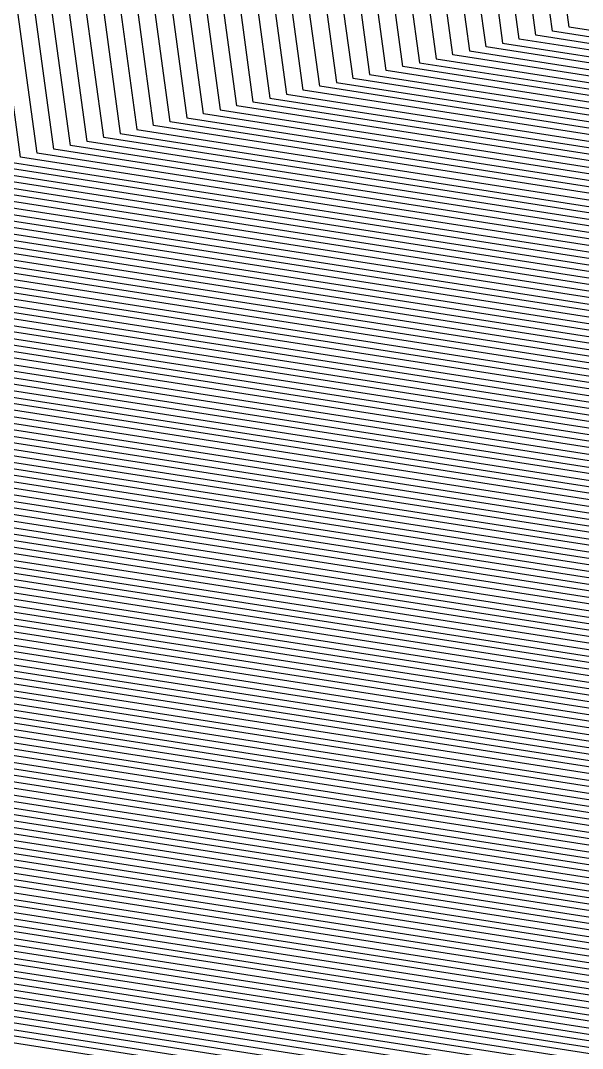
# Model space of a CAD drawing. Extents: x 7084 to 11035, y 13750 to 16729.
# Drawn here: x 8361.4 to 8401.7, y 13979.4 to 14053.2 of the extents above; entities that cross this region are included whole.
import ezdxf

# ---------------------------------------------------------------- set-up
doc = ezdxf.new("R2010")
doc.units = 0
doc.layers.add('Default', color=7, linetype='Continuous')

msp = doc.modelspace()

# ---------------------------------------------------------------- linework, layer by layer
at = {"layer": 'Default'}
for points in [[(8885.572, 13924.409), (8266.016, 14020.82), (8255.213, 14100.104), (8115.977, 14155.363), (7826.851, 14242.591), (7700.818, 14148.892), (7480.532, 14208.575), (7454.125, 14250.619), (7178.767, 14503.124), (7182.368, 14575.2), (7375.118, 14951.661), (7395.524, 14997.309), (7487.31, 15208.494), (7522.119, 15249.338), (7561.729, 15291.382), (7565.33, 15333.427), (7615.812, 15604.295), (7624.991, 15631.841), (7647.797, 15721.936), (7707.458, 16107.579), (7863.494, 16112.17), (7919.909, 16165.026), (8103.481, 16266.027)], [(8857.339, 13963.892), (8355.421, 14041.997), (8338.136, 14168.852), (8115.359, 14257.265), (7881.13, 14327.932), (7679.478, 14178.013), (7501.018, 14226.363), (7458.767, 14293.635), (7235.692, 14498.195), (7241.453, 14613.517), (7397.606, 14918.498), (7430.254, 14991.535), (7504.613, 15162.622), (7560.307, 15227.971), (7623.683, 15295.243), (7629.445, 15362.514), (7670.342, 15581.951), (7677.778, 15604.267), (7714.267, 15748.42), (7762.6, 16060.839), (7889.009, 16064.558), (7979.273, 16149.128), (8127.989, 16230.952)], [(8853.575, 13969.157), (8367.341, 14044.821), (8349.192, 14178.018), (8115.276, 14270.852), (7888.367, 14339.31), (7676.632, 14181.896), (7503.749, 14228.735), (7459.386, 14299.37), (7243.282, 14497.538), (7249.331, 14618.626), (7400.604, 14914.076), (7434.885, 14990.766), (7506.92, 15156.506), (7565.399, 15225.123), (7631.944, 15295.757), (7637.993, 15366.392), (7677.613, 15578.972), (7684.816, 15600.591), (7723.13, 15751.951), (7769.952, 16054.607), (7892.411, 16058.21), (7987.188, 16147.008), (8131.257, 16226.275)], [(8906.275, 13895.455), (8200.452, 14005.29), (8194.403, 14049.689), (8116.43, 14080.634), (7787.046, 14180.009), (7716.468, 14127.537), (7465.509, 14195.53), (7450.721, 14219.075), (7137.022, 14506.738), (7139.038, 14547.101), (7358.628, 14975.98), (7370.055, 15001.543), (7474.621, 15242.134), (7494.114, 15265.006), (7516.296, 15288.551), (7518.312, 15312.096), (7575.824, 15620.68), (7586.28, 15652.061), (7599.052, 15702.515), (7667.02, 16141.854), (7844.783, 16147.085), (7876.375, 16176.684)], [(8873.902, 13940.729), (8302.97, 14029.573), (8289.488, 14128.52), (8115.721, 14197.482), (7849.286, 14277.865), (7691.998, 14160.929), (7488.999, 14215.928), (7456.044, 14268.399), (7202.296, 14501.086), (7206.79, 14591.038), (7384.413, 14937.953), (7409.879, 14994.923), (7494.462, 15189.534), (7537.903, 15240.506), (7587.337, 15292.978), (7591.831, 15345.449), (7638.351, 15595.059), (7646.809, 15620.444), (7675.271, 15732.883), (7730.25, 16088.26), (7874.04, 16092.49), (7944.446, 16158.455)], [(8868.632, 13948.099), (8319.659, 14033.526), (8304.967, 14141.353), (8115.606, 14216.504), (7859.418, 14293.796), (7688.014, 14166.365), (7492.823, 14219.248), (7456.91, 14276.429), (7212.922, 14500.166), (7217.819, 14598.19), (7388.611, 14931.763), (7416.362, 14993.845), (7497.691, 15180.971), (7545.032, 15236.518), (7598.902, 15293.698), (7603.799, 15350.879), (7648.53, 15590.889), (7656.663, 15615.296), (7687.679, 15737.826), (7740.543, 16079.535), (7878.803, 16083.603), (7955.527, 16155.487)], [(8865.621, 13952.311), (8329.195, 14035.785), (8313.812, 14148.686), (8115.54, 14227.374), (7865.208, 14302.899), (7685.738, 14169.471), (7495.009, 14221.146), (7457.405, 14281.017), (7218.994, 14499.641), (7224.122, 14602.277), (7391.009, 14928.226), (7420.067, 14993.229), (7499.537, 15176.078), (7549.105, 15234.239), (7605.51, 15294.11), (7610.638, 15353.982), (7654.347, 15588.505), (7662.294, 15612.355), (7694.769, 15740.651), (7746.425, 16074.549), (7881.525, 16078.524), (7961.859, 16153.791)], [(8843.035, 13983.897), (8400.719, 14052.727), (8380.15, 14203.684), (8115.045, 14308.896), (7908.631, 14371.171), (7668.665, 14192.767), (7511.397, 14235.376), (7461.119, 14315.429), (7264.534, 14495.698), (7271.39, 14632.931), (7408.999, 14901.696), (7447.851, 14988.61), (7513.379, 15139.38), (7579.656, 15217.146), (7655.074, 15297.199), (7661.93, 15377.252), (7697.97, 15570.631), (7704.523, 15590.296), (7747.946, 15761.838), (7790.539, 16037.158), (7901.937, 16040.435), (8009.35, 16141.073)], [(7864.855, 16109.63), (7710.399, 16105.086), (7651.342, 15723.348), (7627.806, 15630.37), (7618.72, 15603.103), (7568.749, 15334.978), (7565.033, 15291.588), (7524.155, 15248.198), (7488.233, 15206.048), (7397.376, 14997.001), (7376.318, 14949.892), (7185.519, 14577.244), (7181.803, 14502.861), (7454.372, 14252.914), (7481.624, 14209.524), (7699.68, 14150.445), (7829.746, 14247.143), (8115.944, 14160.798), (8259.635, 14103.771), (8270.784, 14021.95), (8884.066, 13926.515)], [(7708.928, 16106.332), (7649.569, 15722.642), (7626.398, 15631.105), (7617.266, 15603.699), (7567.04, 15334.202), (7563.381, 15291.485), (7523.137, 15248.768), (7487.771, 15207.271), (7396.45, 14997.155), (7375.718, 14950.776), (7183.943, 14576.222), (7180.285, 14502.992), (7454.249, 14251.767), (7481.078, 14209.049), (7700.249, 14149.669), (7828.298, 14244.867), (8115.96, 14158.08), (8257.424, 14101.937), (8268.4, 14021.385), (8884.819, 13925.462)], [(8855.457, 13966.525), (8361.381, 14043.409), (8343.664, 14173.435), (8115.317, 14264.059), (7884.748, 14333.621), (7678.055, 14179.954), (7502.383, 14227.549), (7459.076, 14296.502), (7239.487, 14497.866), (7245.392, 14616.072), (7399.105, 14916.287), (7432.57, 14991.15), (7505.766, 15159.564), (7562.853, 15226.547), (7627.814, 15295.5), (7633.719, 15364.453), (7673.977, 15580.462), (7681.297, 15602.429), (7718.699, 15750.185), (7766.276, 16057.723), (7890.71, 16061.384)], [(8850.187, 13973.895), (8378.07, 14047.362), (8359.143, 14186.268), (8115.202, 14283.081), (7894.88, 14349.551), (7674.071, 14185.39), (7506.208, 14230.87), (7459.943, 14304.532), (7250.113, 14496.946), (7256.422, 14623.224), (7403.303, 14910.097), (7439.053, 14990.073), (7508.996, 15151.001), (7569.981, 15222.559), (7639.378, 15296.221), (7645.687, 15369.883), (7684.156, 15576.291), (7691.15, 15597.282), (7731.106, 15755.129), (7776.569, 16048.998), (7895.473, 16052.497)], [(7898.875, 16046.149), (7783.922, 16042.767), (7739.969, 15758.66), (7698.189, 15593.605), (7691.427, 15573.312), (7654.236, 15373.761), (7647.639, 15296.736), (7575.073, 15219.71), (7511.303, 15144.885), (7443.683, 14989.303), (7406.301, 14905.675), (7264.3, 14628.333), (7257.703, 14496.289), (7460.562, 14310.267), (7508.939, 14233.242), (7671.226, 14189.273), (7902.118, 14360.93), (8115.119, 14296.668), (8370.2, 14195.434), (8389.99, 14050.186), (8846.423, 13979.159)], [(7737.31, 15757.601), (7696.077, 15594.708), (7689.246, 15574.206), (7651.671, 15372.598), (7645.161, 15296.581), (7573.546, 15220.565), (7510.611, 15146.72), (7442.294, 14989.534), (7405.401, 14907.002), (7261.936, 14626.801), (7255.426, 14496.486), (7460.376, 14308.547), (7508.12, 14232.53), (7672.08, 14188.108), (7899.947, 14357.516), (8115.144, 14292.592), (8366.883, 14192.684), (8386.414, 14049.339), (8847.552, 13977.58)], [(7683.248, 15736.061), (7653.144, 15617.135), (7644.895, 15592.378), (7599.524, 15348.94), (7594.771, 15293.441), (7542.486, 15237.942), (7496.538, 15184.029), (7414.047, 14994.23), (7387.112, 14933.974), (7213.88, 14595.636), (7209.127, 14500.495), (7456.601, 14273.561), (7491.458, 14218.062), (7689.437, 14164.423), (7855.8, 14288.106), (8115.647, 14209.711), (8299.439, 14136.77), (8313.698, 14032.115), (8870.514, 13945.467)], [(7652.228, 15723.702), (7628.51, 15630.002), (7619.448, 15602.805), (7569.604, 15335.366), (7565.859, 15291.639), (7524.665, 15247.913), (7488.463, 15205.436), (7397.839, 14996.924), (7376.618, 14949.45), (7186.307, 14577.754), (7182.562, 14502.795), (7454.434, 14253.487), (7481.897, 14209.761), (7699.396, 14150.834), (7830.469, 14248.281), (8115.936, 14162.156), (8260.741, 14104.687), (8271.976, 14022.232), (8883.69, 13927.042)], [(7642.479, 15719.817), (7620.768, 15634.046), (7611.45, 15606.082), (7560.201, 15331.1), (7556.773, 15291.073), (7519.064, 15251.047), (7485.925, 15212.164), (7392.745, 14997.771), (7373.319, 14954.314), (7177.641, 14572.135), (7174.213, 14503.518), (7453.754, 14247.178), (7478.893, 14207.152), (7702.526, 14146.562), (7822.509, 14235.764), (8116.026, 14147.21), (8248.579, 14094.604), (8258.863, 14019.126), (8887.83, 13921.251)], [(7638.934, 15718.405), (7617.953, 15635.517), (7608.542, 15607.274), (7556.781, 15329.548), (7553.468, 15290.867), (7517.027, 15252.186), (7485.003, 15214.611), (7390.893, 14998.079), (7372.12, 14956.082), (7174.49, 14570.091), (7171.177, 14503.781), (7453.506, 14244.884), (7477.8, 14206.203), (7703.664, 14145.009), (7819.614, 14231.213), (8116.059, 14141.776), (8244.156, 14090.938), (8254.095, 14017.997), (8889.336, 13919.145)], [(7618.55, 15710.283), (7601.765, 15643.973), (7591.819, 15614.126), (7537.119, 15320.628), (7534.469, 15289.683), (7505.316, 15258.739), (7479.696, 15228.678), (7380.242, 14999.849), (7365.224, 14966.252), (7156.37, 14558.34), (7153.72, 14505.292), (7452.082, 14231.693), (7471.518, 14200.748), (7710.208, 14136.079), (7802.968, 14205.042), (8116.249, 14110.526), (8218.727, 14069.855), (8226.678, 14011.502), (8897.994, 13907.037)], [(7615.891, 15709.224), (7599.653, 15645.076), (7589.638, 15615.019), (7534.555, 15319.465), (7531.991, 15289.529), (7503.788, 15259.593), (7479.004, 15230.513), (7378.853, 15000.08), (7364.324, 14967.579), (7154.007, 14556.808), (7151.443, 14505.489), (7451.897, 14229.972), (7470.698, 14200.036), (7711.062, 14134.914), (7800.797, 14201.628), (8116.274, 14106.449), (8215.41, 14067.105), (8223.101, 14010.655), (8899.123, 13905.458)], [(7575.097, 15620.978), (7517.457, 15311.708), (7515.47, 15288.499), (7493.605, 15265.291), (7474.39, 15242.745), (7369.591, 15001.62), (7358.328, 14976.422), (7138.25, 14546.59), (7136.263, 14506.804), (7450.659, 14218.501), (7465.236, 14195.293), (7716.753, 14127.149), (7786.323, 14178.871), (8116.439, 14079.275), (8193.297, 14048.773), (8199.26, 14005.008), (8906.652, 13894.929)], [(7576.551, 15620.382), (7519.167, 15312.484), (7517.122, 15288.602), (7494.623, 15264.721), (7474.852, 15241.522), (7370.518, 15001.466), (7358.927, 14975.538), (7139.826, 14547.611), (7137.781, 14506.672), (7450.783, 14219.649), (7465.782, 14195.767), (7716.184, 14127.925), (7787.77, 14181.146), (8116.422, 14081.993), (8195.508, 14050.606), (8201.644, 14005.573), (8905.899, 13895.982)], [(8905.523, 13896.508), (8202.836, 14005.855), (8196.614, 14051.523), (8116.414, 14083.351), (7788.494, 14182.284), (7715.899, 14128.313), (7466.055, 14196.004), (7450.845, 14220.222), (7138.54, 14506.606), (7140.614, 14548.122), (7359.227, 14975.095), (7370.981, 15001.389), (7475.082, 15240.911), (7495.132, 15264.436), (7517.948, 15288.654), (7520.022, 15312.872), (7577.278, 15620.084)], [(8904.393, 13898.087), (8206.412, 14006.702), (8199.931, 14054.272), (8116.389, 14087.428), (7790.665, 14185.698), (7715.045, 14129.478), (7466.874, 14196.716), (7451.03, 14221.943), (7140.817, 14506.409), (7142.977, 14549.655), (7360.127, 14973.769), (7372.37, 15001.158), (7475.774, 15239.076), (7496.66, 15263.582), (7520.426, 15288.808), (7522.587, 15314.035), (7579.459, 15619.19)], [(8903.64, 13899.14), (8208.797, 14007.267), (8202.142, 14056.106), (8116.373, 14090.145), (7792.112, 14187.974), (7714.476, 14130.255), (7467.421, 14197.19), (7451.154, 14223.09), (7142.335, 14506.278), (7144.553, 14550.677), (7360.726, 14972.885), (7373.296, 15001.004), (7476.236, 15237.852), (7497.678, 15263.012), (7522.078, 15288.911), (7524.296, 15314.811), (7580.913, 15618.594)], [(7583.094, 15617.701), (7526.861, 15315.974), (7524.556, 15289.066), (7499.206, 15262.157), (7476.928, 15236.017), (7374.685, 15000.773), (7361.626, 14971.558), (7146.916, 14552.21), (7144.612, 14506.081), (7451.34, 14224.81), (7468.24, 14197.902), (7713.623, 14131.42), (7794.283, 14191.387), (8116.348, 14094.221), (8205.459, 14058.856), (8212.373, 14008.114), (8902.511, 13900.72)], [(7584.549, 15617.105), (7528.571, 15316.75), (7526.208, 15289.169), (7500.224, 15261.587), (7477.389, 15234.794), (7375.611, 15000.619), (7362.226, 14970.674), (7148.492, 14553.231), (7146.13, 14505.949), (7451.464, 14225.957), (7468.786, 14198.376), (7713.054, 14132.196), (7795.731, 14193.663), (8116.331, 14096.939), (8207.67, 14060.689), (8214.757, 14008.679), (8901.758, 13901.773)], [(7586.73, 15616.211), (7531.135, 15317.913), (7528.687, 15289.323), (7501.752, 15260.733), (7478.082, 15232.959), (7377.001, 15000.388), (7363.125, 14969.347), (7150.855, 14554.764), (7148.407, 14505.752), (7451.649, 14227.678), (7469.606, 14199.088), (7712.2, 14133.361), (7797.902, 14197.077), (8116.307, 14101.015), (8210.987, 14063.439), (8218.333, 14009.526), (8900.629, 13903.352)], [(7588.184, 15615.615), (7532.845, 15318.689), (7530.339, 15289.426), (7502.77, 15260.163), (7478.543, 15231.736), (7377.927, 15000.234), (7363.725, 14968.463), (7152.431, 14555.786), (7149.925, 14505.621), (7451.773, 14228.825), (7470.152, 14199.562), (7711.631, 14134.138), (7799.35, 14199.352), (8116.29, 14103.732), (8213.198, 14065.272), (8220.717, 14010.09), (8899.876, 13904.405)], [(8897.617, 13907.563), (8227.87, 14011.785), (8219.832, 14070.772), (8116.241, 14111.884), (7803.692, 14206.18), (7709.924, 14136.467), (7471.791, 14200.985), (7452.144, 14232.266), (7154.479, 14505.226), (7157.158, 14558.851), (7365.524, 14965.81), (7380.705, 14999.772), (7479.927, 15228.066), (7505.825, 15258.454), (7535.295, 15289.735), (7537.974, 15321.016), (7592.546, 15613.828)], [(8897.241, 13908.09), (8229.062, 14012.067), (8220.938, 14071.688), (8116.233, 14113.243), (7804.416, 14207.317), (7709.639, 14136.856), (7472.064, 14201.222), (7452.206, 14232.84), (7155.238, 14505.161), (7157.946, 14559.362), (7365.824, 14965.368), (7381.168, 14999.695), (7480.158, 15227.455), (7506.334, 15258.169), (7536.121, 15289.786), (7538.829, 15321.404), (7593.273, 15613.53)], [(7594, 15613.232), (7539.684, 15321.792), (7536.947, 15289.838), (7506.843, 15257.884), (7480.389, 15226.843), (7381.631, 14999.618), (7366.123, 14964.926), (7158.733, 14559.873), (7155.997, 14505.095), (7452.268, 14233.413), (7472.337, 14201.46), (7709.355, 14137.244), (7805.139, 14208.455), (8116.224, 14114.602), (8222.044, 14072.605), (8230.254, 14012.349), (8896.865, 13908.616)], [(8896.488, 13909.143), (8231.446, 14012.632), (8223.149, 14073.522), (8116.216, 14115.96), (7805.863, 14209.593), (7709.07, 14137.632), (7472.61, 14201.697), (7452.33, 14233.987), (7156.756, 14505.029), (7159.521, 14560.384), (7366.423, 14964.483), (7382.094, 14999.541), (7480.619, 15226.231), (7507.353, 15257.599), (7537.773, 15289.889), (7540.539, 15322.18), (7594.727, 15612.934)], [(8896.112, 13909.669), (8232.638, 14012.914), (8224.255, 14074.438), (8116.208, 14117.319), (7806.587, 14210.731), (7708.785, 14138.02), (7472.884, 14201.934), (7452.392, 14234.56), (7157.515, 14504.964), (7160.309, 14560.895), (7366.723, 14964.041), (7382.558, 14999.464), (7480.85, 15225.62), (7507.862, 15257.314), (7538.599, 15289.941), (7541.394, 15322.567), (7595.454, 15612.636)], [(8895.735, 13910.196), (8233.83, 14013.196), (8225.361, 14075.355), (8116.2, 14118.678), (7807.31, 14211.869), (7708.501, 14138.409), (7473.157, 14202.171), (7452.454, 14235.134), (7158.274, 14504.898), (7161.097, 14561.406), (7367.023, 14963.599), (7383.021, 14999.387), (7481.081, 15225.008), (7508.371, 15257.029), (7539.425, 15289.992), (7542.248, 15322.955), (7596.182, 15612.338)], [(7596.909, 15612.04), (7543.103, 15323.343), (7540.251, 15290.044), (7508.88, 15256.744), (7481.311, 15224.397), (7383.484, 14999.31), (7367.323, 14963.157), (7161.885, 14561.917), (7159.033, 14504.832), (7452.516, 14235.708), (7473.43, 14202.408), (7708.216, 14138.797), (7808.034, 14213.007), (8116.191, 14120.036), (8226.466, 14076.272), (8235.022, 14013.479), (8895.359, 13910.722)], [(8894.982, 13911.248), (8236.214, 14013.761), (8227.572, 14077.188), (8116.183, 14121.395), (7808.758, 14214.145), (7707.932, 14139.185), (7473.703, 14202.645), (7452.578, 14236.281), (7159.792, 14504.766), (7162.672, 14562.427), (7367.623, 14962.715), (7383.947, 14999.233), (7481.542, 15223.785), (7509.389, 15256.46), (7541.077, 15290.095), (7543.958, 15323.731), (7597.636, 15611.742)], [(8894.606, 13911.775), (8237.406, 14014.043), (8228.677, 14078.105), (8116.175, 14122.754), (7809.482, 14215.283), (7707.647, 14139.573), (7473.976, 14202.883), (7452.64, 14236.855), (7160.551, 14504.701), (7163.46, 14562.938), (7367.922, 14962.273), (7384.41, 14999.157), (7481.773, 15223.173), (7509.898, 15256.175), (7541.904, 15290.147), (7544.813, 15324.119), (7598.363, 15611.445)], [(8893.853, 13912.828), (8239.79, 14014.608), (8230.889, 14079.938), (8116.158, 14125.471), (7810.929, 14217.558), (7707.078, 14140.35), (7474.523, 14203.357), (7452.763, 14238.002), (7162.069, 14504.569), (7165.036, 14563.96), (7368.522, 14961.388), (7385.336, 14999.003), (7482.234, 15221.95), (7510.917, 15255.605), (7543.556, 15290.25), (7546.523, 15324.894), (7599.817, 15610.849)], [(7601.271, 15610.253), (7548.233, 15325.67), (7545.208, 15290.353), (7511.935, 15255.035), (7482.696, 15220.727), (7386.262, 14998.849), (7369.122, 14960.504), (7166.611, 14564.982), (7163.587, 14504.438), (7452.887, 14239.149), (7475.069, 14203.831), (7706.509, 14141.127), (7812.376, 14219.834), (8116.142, 14128.189), (8233.1, 14081.771), (8242.174, 14015.173), (8893.1, 13913.881)], [(7601.998, 15609.955), (7549.087, 15326.058), (7546.034, 15290.404), (7512.444, 15254.75), (7482.926, 15220.115), (7386.725, 14998.772), (7369.422, 14960.062), (7167.399, 14565.493), (7164.346, 14504.372), (7452.949, 14239.722), (7475.342, 14204.069), (7706.225, 14141.515), (7813.1, 14220.972), (8116.134, 14129.547), (8234.206, 14082.688), (8243.366, 14015.455), (8892.724, 13914.407)], [(8891.971, 13915.46), (8245.751, 14016.02), (8236.417, 14084.521), (8116.117, 14132.265), (7814.548, 14223.248), (7705.655, 14142.291), (7475.888, 14204.543), (7453.073, 14240.869), (7165.864, 14504.241), (7168.975, 14566.515), (7370.021, 14959.177), (7387.651, 14998.618), (7483.388, 15218.892), (7513.463, 15254.181), (7547.686, 15290.507), (7550.797, 15326.834), (7603.452, 15609.359)], [(8891.595, 13915.986), (8246.943, 14016.302), (8237.523, 14085.438), (8116.109, 14133.623), (7815.271, 14224.385), (7705.371, 14142.68), (7476.161, 14204.78), (7453.135, 14241.443), (7166.623, 14504.175), (7169.763, 14567.026), (7370.321, 14958.735), (7388.114, 14998.541), (7483.618, 15218.28), (7513.972, 15253.896), (7548.512, 15290.558), (7551.652, 15327.221), (7604.179, 15609.061)], [(8891.218, 13916.513), (8248.135, 14016.585), (8238.628, 14086.355), (8116.101, 14134.982), (7815.995, 14225.523), (7705.086, 14143.068), (7476.435, 14205.017), (7453.197, 14242.016), (7167.382, 14504.109), (7170.55, 14567.536), (7370.621, 14958.293), (7388.578, 14998.464), (7483.849, 15217.669), (7514.481, 15253.611), (7549.338, 15290.61), (7552.507, 15327.609), (7604.906, 15608.763)], [(7605.633, 15608.465), (7553.362, 15327.997), (7550.164, 15290.661), (7514.99, 15253.326), (7484.08, 15217.057), (7389.041, 14998.387), (7370.921, 14957.851), (7171.338, 14568.047), (7168.141, 14504.044), (7453.258, 14242.59), (7476.708, 14205.254), (7704.802, 14143.456), (7816.719, 14226.661), (8116.092, 14136.341), (8239.734, 14087.271), (8249.327, 14016.867), (8890.842, 13917.039)], [(8888.96, 13919.671), (8255.287, 14018.279), (8245.262, 14091.854), (8116.051, 14143.134), (7820.337, 14232.351), (7703.379, 14145.398), (7478.073, 14206.44), (7453.568, 14245.458), (7171.936, 14503.715), (7175.277, 14570.602), (7372.42, 14955.64), (7391.356, 14998.002), (7485.233, 15213.999), (7517.536, 15251.901), (7554.294, 15290.919), (7557.636, 15329.936), (7609.269, 15606.976)], [(8888.583, 13920.198), (8256.479, 14018.561), (8246.368, 14092.771), (8116.043, 14144.493), (7821.061, 14233.488), (7703.095, 14145.786), (7478.347, 14206.678), (7453.63, 14246.031), (7172.695, 14503.649), (7176.065, 14571.113), (7372.72, 14955.198), (7391.819, 14997.925), (7485.464, 15213.387), (7518.045, 15251.617), (7555.12, 15290.97), (7558.491, 15330.324), (7609.996, 15606.678)], [(7612.177, 15605.784), (7561.056, 15331.487), (7557.599, 15291.125), (7519.573, 15250.762), (7486.156, 15211.552), (7393.208, 14997.694), (7373.619, 14953.871), (7178.429, 14572.645), (7174.972, 14503.452), (7453.815, 14247.752), (7479.166, 14207.389), (7702.241, 14146.951), (7823.232, 14236.902), (8116.018, 14148.569), (8249.685, 14095.521), (8260.055, 14019.408), (8887.454, 13921.777)], [(7612.904, 15605.486), (7561.91, 15331.875), (7558.425, 15291.176), (7520.082, 15250.477), (7486.387, 15210.941), (7393.671, 14997.617), (7373.919, 14953.429), (7179.216, 14573.156), (7175.731, 14503.386), (7453.877, 14248.325), (7479.439, 14207.626), (7701.956, 14147.339), (7823.956, 14238.04), (8116.01, 14149.928), (8250.79, 14096.438), (8261.247, 14019.691), (8887.077, 13922.304)], [(8886.701, 13922.83), (8262.439, 14019.973), (8251.896, 14097.354), (8116.002, 14151.287), (7824.68, 14239.178), (7701.672, 14147.727), (7479.712, 14207.863), (7453.939, 14248.899), (7176.49, 14503.321), (7180.004, 14573.667), (7374.219, 14952.987), (7394.134, 14997.54), (7486.618, 15210.329), (7520.591, 15250.192), (7559.251, 15291.228), (7562.765, 15332.263), (7613.631, 15605.188)], [(7614.358, 15604.891), (7563.62, 15332.651), (7560.077, 15291.279), (7521.1, 15249.907), (7486.848, 15209.718), (7394.597, 14997.463), (7374.519, 14952.545), (7180.792, 14574.178), (7177.249, 14503.255), (7454.001, 14249.472), (7479.985, 14208.101), (7701.387, 14148.116), (7825.403, 14240.316), (8115.993, 14152.645), (8253.002, 14098.271), (8263.632, 14020.255), (8886.325, 13923.357)], [(7617.993, 15603.401), (7567.894, 15334.59), (7564.207, 15291.537), (7523.646, 15248.483), (7488.002, 15206.659), (7396.913, 14997.078), (7376.018, 14950.334), (7184.731, 14576.733), (7181.044, 14502.926), (7454.311, 14252.34), (7481.351, 14209.286), (7699.965, 14150.057), (7829.022, 14246.005), (8115.952, 14159.439), (8258.53, 14102.854), (8269.592, 14021.667), (8884.442, 13925.989)], [(8883.313, 13927.568), (8273.168, 14022.514), (8261.847, 14105.604), (8115.927, 14163.515), (7831.193, 14249.419), (7699.111, 14151.222), (7482.171, 14209.998), (7454.496, 14254.061), (7183.321, 14502.729), (7187.094, 14578.265), (7376.917, 14949.008), (7398.302, 14996.847), (7488.694, 15204.824), (7525.174, 15247.628), (7566.685, 15291.691), (7570.459, 15335.754), (7620.175, 15602.507)], [(8882.937, 13928.095), (8274.36, 14022.797), (8262.952, 14106.521), (8115.919, 14164.874), (7831.917, 14250.556), (7698.827, 14151.61), (7482.444, 14210.235), (7454.558, 14254.634), (7184.08, 14502.664), (7187.882, 14578.776), (7377.217, 14948.565), (7398.765, 14996.77), (7488.925, 15204.213), (7525.683, 15247.343), (7567.511, 15291.742), (7571.314, 15336.141), (7620.902, 15602.209)], [(8882.184, 13929.147), (8276.744, 14023.361), (8265.164, 14108.354), (8115.903, 14167.591), (7833.364, 14252.832), (7698.257, 14152.387), (7482.99, 14210.71), (7454.682, 14255.781), (7185.598, 14502.532), (7189.458, 14579.798), (7377.817, 14947.681), (7399.691, 14996.616), (7489.386, 15202.99), (7526.701, 15246.774), (7569.163, 15291.845), (7573.024, 15336.917), (7622.356, 15601.614)], [(8881.431, 13930.2), (8279.128, 14023.926), (8267.375, 14110.187), (8115.886, 14170.308), (7834.812, 14255.108), (7697.688, 14153.163), (7483.536, 14211.184), (7454.806, 14256.928), (7187.116, 14502.401), (7191.034, 14580.82), (7378.417, 14946.797), (7400.617, 14996.462), (7489.847, 15201.766), (7527.72, 15246.204), (7570.816, 15291.948), (7574.733, 15337.693), (7623.81, 15601.018)], [(7625.264, 15600.422), (7576.443, 15338.468), (7572.468, 15292.051), (7528.738, 15245.634), (7490.309, 15200.543), (7401.544, 14996.308), (7379.016, 14945.912), (7192.609, 14581.842), (7188.634, 14502.269), (7454.93, 14258.075), (7484.083, 14211.658), (7697.119, 14153.94), (7836.259, 14257.384), (8115.87, 14173.026), (8269.586, 14112.02), (8281.513, 14024.491), (8880.678, 13931.253)], [(8879.925, 13932.306), (8283.897, 14025.056), (8271.798, 14113.854), (8115.853, 14175.743), (7837.707, 14259.659), (7696.55, 14154.716), (7484.629, 14212.133), (7455.053, 14259.223), (7190.152, 14502.138), (7194.185, 14582.863), (7379.616, 14945.028), (7402.47, 14996.154), (7490.77, 15199.32), (7529.756, 15245.064), (7574.12, 15292.154), (7578.153, 15339.244), (7626.718, 15599.826)], [(8879.549, 13932.832), (8285.089, 14025.338), (8272.903, 14114.77), (8115.845, 14177.102), (7838.43, 14260.797), (7696.266, 14155.105), (7484.902, 14212.37), (7455.115, 14259.796), (7190.911, 14502.072), (7194.973, 14583.374), (7379.916, 14944.586), (7402.933, 14996.077), (7491.001, 15198.708), (7530.266, 15244.779), (7574.946, 15292.206), (7579.008, 15339.632), (7627.445, 15599.528)], [(7628.172, 15599.23), (7579.863, 15340.02), (7575.772, 15292.257), (7530.775, 15244.495), (7491.232, 15198.097), (7403.396, 14996), (7380.216, 14944.144), (7195.76, 14583.885), (7191.67, 14502.006), (7455.177, 14260.37), (7485.175, 14212.607), (7695.981, 14155.493), (7839.154, 14261.935), (8115.837, 14178.461), (8274.009, 14115.687), (8286.281, 14025.62), (8879.172, 13933.359)], [(7628.899, 15598.932), (7580.717, 15340.408), (7576.598, 15292.309), (7531.284, 15244.21), (7491.462, 15197.485), (7403.859, 14995.923), (7380.515, 14943.702), (7196.548, 14584.396), (7192.429, 14501.941), (7455.239, 14260.943), (7485.448, 14212.844), (7695.697, 14155.881), (7839.878, 14263.073), (8115.829, 14179.819), (8275.114, 14116.604), (8287.473, 14025.903), (8878.796, 13933.885)], [(8878.419, 13934.412), (8288.665, 14026.185), (8276.22, 14117.52), (8115.82, 14181.178), (7840.602, 14264.211), (7695.412, 14156.269), (7485.722, 14213.081), (7455.301, 14261.517), (7193.188, 14501.875), (7197.336, 14584.907), (7380.815, 14943.259), (7404.322, 14995.846), (7491.693, 15196.873), (7531.793, 15243.925), (7577.424, 15292.36), (7581.572, 15340.795), (7629.626, 15598.634)], [(8877.667, 13935.465), (8291.049, 14026.75), (8278.431, 14119.353), (8115.804, 14183.895), (7842.049, 14266.487), (7694.843, 14157.046), (7486.268, 14213.556), (7455.425, 14262.664), (7194.706, 14501.744), (7198.912, 14585.929), (7381.415, 14942.375), (7405.248, 14995.692), (7492.155, 15195.65), (7532.811, 15243.355), (7579.076, 15292.463), (7583.282, 15341.571), (7631.081, 15598.039)], [(7631.808, 15597.741), (7584.137, 15341.959), (7579.902, 15292.515), (7533.321, 15243.07), (7492.385, 15195.038), (7405.711, 14995.615), (7381.715, 14941.933), (7199.699, 14586.44), (7195.465, 14501.678), (7455.487, 14263.237), (7486.541, 14213.793), (7694.558, 14157.434), (7842.773, 14267.625), (8115.796, 14185.254), (8279.537, 14120.27), (8292.241, 14027.032), (8877.29, 13935.991)], [(7632.535, 15597.443), (7584.992, 15342.347), (7580.728, 15292.566), (7533.83, 15242.785), (7492.616, 15194.427), (7406.174, 14995.538), (7382.015, 14941.491), (7200.487, 14586.951), (7196.224, 14501.612), (7455.548, 14263.811), (7486.814, 14214.03), (7694.274, 14157.822), (7843.496, 14268.762), (8115.787, 14186.613), (8280.643, 14121.187), (8293.433, 14027.314), (8876.914, 13936.518)], [(7633.262, 15597.145), (7585.847, 15342.735), (7581.554, 15292.618), (7534.339, 15242.5), (7492.847, 15193.815), (7406.637, 14995.461), (7382.314, 14941.049), (7201.275, 14587.461), (7196.983, 14501.546), (7455.61, 14264.384), (7487.087, 14214.267), (7693.989, 14158.211), (7844.22, 14269.9), (8115.779, 14187.972), (8281.748, 14122.103), (8294.625, 14027.597), (8876.537, 13937.044)], [(8875.032, 13939.15), (8299.393, 14028.726), (8286.171, 14125.77), (8115.746, 14193.406), (7847.115, 14274.452), (7692.851, 14159.764), (7488.18, 14215.216), (7455.858, 14266.679), (7200.019, 14501.284), (7204.426, 14589.505), (7383.514, 14939.28), (7408.49, 14995.153), (7493.769, 15191.369), (7536.376, 15241.361), (7584.859, 15292.823), (7589.266, 15344.286), (7636.17, 15595.953)], [(8874.279, 13940.203), (8301.778, 14029.291), (8288.382, 14127.603), (8115.73, 14196.124), (7848.562, 14276.728), (7692.282, 14160.54), (7488.726, 14215.69), (7455.982, 14267.826), (7201.537, 14501.152), (7206.002, 14590.527), (7384.113, 14938.396), (7409.416, 14995), (7494.231, 15190.145), (7537.394, 15240.791), (7586.511, 15292.926), (7590.976, 15345.062), (7637.624, 15595.357)], [(7639.805, 15594.464), (7593.54, 15346.225), (7588.989, 15293.081), (7538.922, 15239.936), (7494.923, 15188.311), (7410.805, 14994.769), (7385.013, 14937.069), (7208.365, 14592.06), (7203.814, 14500.955), (7456.167, 14269.546), (7489.546, 14216.402), (7691.428, 14161.705), (7850.734, 14280.141), (8115.705, 14200.2), (8291.699, 14130.353), (8305.354, 14030.138), (8873.149, 13941.782)], [(8872.773, 13942.308), (8306.546, 14030.42), (8292.805, 14131.27), (8115.697, 14201.559), (7851.457, 14281.279), (7691.144, 14162.094), (7489.819, 14216.639), (7456.229, 14270.12), (7204.573, 14500.889), (7209.153, 14592.57), (7385.313, 14936.627), (7411.268, 14994.692), (7495.154, 15187.699), (7539.431, 15239.652), (7589.815, 15293.132), (7594.395, 15346.613), (7640.532, 15594.166)], [(7641.259, 15593.868), (7595.25, 15347.001), (7590.641, 15293.184), (7539.94, 15239.367), (7495.384, 15187.087), (7411.731, 14994.615), (7385.613, 14936.185), (7209.941, 14593.081), (7205.332, 14500.824), (7456.291, 14270.693), (7490.092, 14216.876), (7690.859, 14162.482), (7852.181, 14282.417), (8115.688, 14202.917), (8293.91, 14132.186), (8307.738, 14030.703), (8872.397, 13942.835)], [(8872.02, 13943.361), (8308.93, 14030.985), (8295.016, 14133.103), (8115.68, 14204.276), (7852.905, 14283.555), (7690.575, 14162.87), (7490.365, 14217.113), (7456.353, 14271.267), (7206.091, 14500.758), (7210.729, 14593.592), (7385.912, 14935.743), (7412.194, 14994.538), (7495.615, 15186.476), (7540.449, 15239.082), (7591.467, 15293.235), (7596.105, 15347.389), (7641.986, 15593.57)], [(7642.714, 15593.272), (7596.96, 15347.776), (7592.293, 15293.287), (7540.958, 15238.797), (7495.846, 15185.864), (7412.657, 14994.461), (7386.212, 14935.3), (7211.517, 14594.103), (7206.85, 14500.692), (7456.415, 14271.84), (7490.638, 14217.351), (7690.29, 14163.258), (7853.628, 14284.693), (8115.672, 14205.635), (8296.122, 14134.02), (8310.122, 14031.268), (8871.644, 13943.888)], [(7643.441, 15592.974), (7597.815, 15348.164), (7593.119, 15293.338), (7541.467, 15238.512), (7496.076, 15185.252), (7413.12, 14994.384), (7386.512, 14934.858), (7212.304, 14594.614), (7207.609, 14500.626), (7456.477, 14272.414), (7490.911, 14217.588), (7690.006, 14163.647), (7854.352, 14285.83), (8115.664, 14206.993), (8297.227, 14134.936), (8311.314, 14031.55), (8871.267, 13944.414)], [(7644.168, 15592.676), (7598.67, 15348.552), (7593.945, 15293.39), (7541.977, 15238.227), (7496.307, 15184.641), (7413.584, 14994.307), (7386.812, 14934.416), (7213.092, 14595.125), (7208.368, 14500.561), (7456.539, 14272.987), (7491.184, 14217.825), (7689.721, 14164.035), (7855.076, 14286.968), (8115.655, 14208.352), (8298.333, 14135.853), (8312.506, 14031.832), (8870.891, 13944.941)], [(8869.762, 13946.52), (8316.082, 14032.679), (8301.65, 14138.603), (8115.631, 14212.428), (7857.247, 14290.382), (7688.868, 14165.2), (7492.004, 14218.537), (7456.724, 14274.708), (7210.645, 14500.364), (7215.456, 14596.658), (7387.711, 14933.09), (7414.973, 14994.076), (7496.999, 15182.806), (7543.504, 15237.373), (7596.423, 15293.544), (7601.234, 15349.716), (7646.349, 15591.782)], [(7647.076, 15591.485), (7602.089, 15350.103), (7597.249, 15293.596), (7544.013, 15237.088), (7497.23, 15182.194), (7415.436, 14993.999), (7388.011, 14932.647), (7216.243, 14597.168), (7211.404, 14500.298), (7456.786, 14275.282), (7492.277, 14218.774), (7688.583, 14165.588), (7857.971, 14291.52), (8115.622, 14213.787), (8302.756, 14139.519), (8317.274, 14032.962), (8869.385, 13947.046)], [(7647.803, 15591.187), (7602.944, 15350.491), (7598.075, 15293.647), (7544.522, 15236.803), (7497.461, 15181.583), (7415.899, 14993.922), (7388.311, 14932.205), (7217.031, 14597.679), (7212.163, 14500.232), (7456.848, 14275.855), (7492.55, 14219.011), (7688.299, 14165.976), (7858.695, 14292.658), (8115.614, 14215.146), (8303.861, 14140.436), (8318.467, 14033.244), (8869.009, 13947.573)], [(7649.257, 15590.591), (7604.654, 15351.267), (7599.728, 15293.75), (7545.541, 15236.233), (7497.922, 15180.359), (7416.825, 14993.768), (7388.911, 14931.321), (7218.607, 14598.701), (7213.681, 14500.101), (7456.972, 14277.002), (7493.096, 14219.485), (7687.729, 14166.753), (7860.142, 14294.933), (8115.598, 14217.863), (8306.072, 14142.269), (8320.851, 14033.809), (8868.256, 13948.626)], [(7650.711, 15589.995), (7606.363, 15352.043), (7601.38, 15293.853), (7546.559, 15235.663), (7498.384, 15179.136), (7417.751, 14993.614), (7389.51, 14930.437), (7220.182, 14599.723), (7215.199, 14499.969), (7457.096, 14278.149), (7493.643, 14219.96), (7687.16, 14167.529), (7861.589, 14297.209), (8115.581, 14220.58), (8308.284, 14144.103), (8323.235, 14034.374), (8867.503, 13949.679)], [(8867.127, 13950.205), (8324.427, 14034.656), (8309.389, 14145.019), (8115.573, 14221.939), (7862.313, 14298.347), (7686.876, 14167.918), (7493.916, 14220.197), (7457.158, 14278.723), (7215.958, 14499.904), (7220.97, 14600.234), (7389.81, 14929.994), (7418.214, 14993.537), (7498.614, 15178.525), (7547.068, 15235.378), (7602.206, 15293.904), (7607.218, 15352.43), (7651.438, 15589.697)], [(8866.75, 13950.731), (8325.619, 14034.938), (8310.495, 14145.936), (8115.565, 14223.298), (7863.037, 14299.485), (7686.591, 14168.306), (7494.189, 14220.434), (7457.22, 14279.296), (7216.717, 14499.838), (7221.758, 14600.745), (7390.11, 14929.552), (7418.677, 14993.46), (7498.845, 15177.913), (7547.578, 15235.093), (7603.032, 15293.956), (7608.073, 15352.818), (7652.165, 15589.399)], [(7655.074, 15588.208), (7611.493, 15354.37), (7606.336, 15294.162), (7549.614, 15233.954), (7499.768, 15175.466), (7420.53, 14993.152), (7391.309, 14927.784), (7224.909, 14602.788), (7219.753, 14499.575), (7457.467, 14281.59), (7495.282, 14221.383), (7685.453, 14169.859), (7865.932, 14304.036), (8115.532, 14228.733), (8314.918, 14149.602), (8330.387, 14036.068), (8865.244, 13952.837)], [(8864.868, 13953.364), (8331.579, 14036.35), (8316.023, 14150.519), (8115.523, 14230.091), (7866.655, 14305.174), (7685.169, 14170.247), (7495.555, 14221.62), (7457.529, 14282.164), (7220.512, 14499.509), (7225.697, 14603.299), (7391.609, 14927.341), (7420.993, 14993.075), (7499.998, 15174.855), (7550.123, 15233.669), (7607.162, 15294.213), (7612.347, 15354.757), (7655.801, 15587.91)], [(7656.528, 15587.612), (7613.202, 15355.145), (7607.988, 15294.265), (7550.633, 15233.384), (7500.229, 15174.243), (7421.456, 14992.998), (7391.909, 14926.899), (7226.485, 14603.81), (7221.271, 14499.444), (7457.591, 14282.738), (7495.828, 14221.857), (7684.884, 14170.636), (7867.379, 14306.312), (8115.515, 14231.45), (8317.129, 14151.436), (8332.771, 14036.632), (8864.491, 13953.89)], [(7657.255, 15587.314), (7614.057, 15355.533), (7608.814, 15294.316), (7551.142, 15233.099), (7500.46, 15173.631), (7421.919, 14992.921), (7392.209, 14926.457), (7227.273, 14604.321), (7222.03, 14499.378), (7457.653, 14283.311), (7496.101, 14222.094), (7684.599, 14171.024), (7868.103, 14307.45), (8115.507, 14232.809), (8318.235, 14152.352), (8333.963, 14036.915), (8864.115, 13954.417)], [(8863.362, 13955.469), (8336.347, 14037.479), (8320.446, 14154.186), (8115.49, 14235.526), (7869.55, 14309.726), (7684.03, 14171.8), (7496.647, 14222.569), (7457.777, 14284.458), (7223.548, 14499.246), (7228.848, 14605.343), (7392.808, 14925.573), (7422.845, 14992.767), (7500.921, 15172.408), (7552.16, 15232.53), (7610.466, 15294.419), (7615.767, 15356.309), (7658.709, 15586.718)], [(7659.436, 15586.42), (7616.622, 15356.697), (7611.292, 15294.471), (7552.669, 15232.245), (7501.152, 15171.797), (7423.308, 14992.69), (7393.108, 14925.131), (7229.636, 14605.854), (7224.307, 14499.181), (7457.838, 14285.032), (7496.921, 14222.806), (7683.746, 14172.189), (7870.274, 14310.864), (8115.482, 14236.885), (8321.551, 14155.102), (8337.54, 14037.762), (8862.986, 13955.996)], [(8862.233, 13957.049), (8339.924, 14038.327), (8323.763, 14156.935), (8115.466, 14239.602), (7871.721, 14313.139), (7683.177, 14172.965), (7497.467, 14223.28), (7457.962, 14286.179), (7225.825, 14499.049), (7231.212, 14606.876), (7393.708, 14924.246), (7424.234, 14992.536), (7501.613, 15170.573), (7553.688, 15231.675), (7612.945, 15294.574), (7618.332, 15357.472), (7660.89, 15585.824)], [(8861.856, 13957.575), (8341.116, 14038.609), (8324.868, 14157.852), (8115.458, 14240.961), (7872.445, 14314.277), (7682.892, 14173.354), (7497.74, 14223.517), (7458.024, 14286.752), (7226.584, 14498.984), (7232, 14607.386), (7394.008, 14923.804), (7424.697, 14992.459), (7501.844, 15169.962), (7554.197, 15231.39), (7613.771, 15294.625), (7619.186, 15357.86), (7661.617, 15585.526)], [(8861.48, 13958.102), (8342.308, 14038.891), (8325.974, 14158.769), (8115.449, 14242.32), (7873.169, 14315.415), (7682.608, 14173.742), (7498.013, 14223.754), (7458.086, 14287.326), (7227.343, 14498.918), (7232.787, 14607.897), (7394.308, 14923.362), (7425.16, 14992.382), (7502.075, 15169.35), (7554.706, 15231.105), (7614.597, 15294.677), (7620.041, 15358.248), (7662.344, 15585.228)], [(8861.104, 13958.628), (8343.5, 14039.174), (8327.08, 14159.685), (8115.441, 14243.678), (7873.893, 14316.553), (7682.323, 14174.13), (7498.286, 14223.992), (7458.148, 14287.899), (7228.102, 14498.852), (7233.575, 14608.408), (7394.607, 14922.92), (7425.623, 14992.305), (7502.306, 15168.738), (7555.215, 15230.82), (7615.423, 15294.728), (7620.896, 15358.636), (7663.071, 15584.931)], [(8860.727, 13959.154), (8344.692, 14039.456), (8328.185, 14160.602), (8115.433, 14245.037), (7874.616, 14317.691), (7682.039, 14174.518), (7498.559, 14224.229), (7458.21, 14288.473), (7228.861, 14498.786), (7234.363, 14608.919), (7394.907, 14922.477), (7426.087, 14992.228), (7502.536, 15168.127), (7555.724, 15230.535), (7616.249, 15294.779), (7621.751, 15359.024), (7663.798, 15584.633)], [(8860.351, 13959.681), (8345.884, 14039.738), (8329.291, 14161.519), (8115.425, 14246.396), (7875.34, 14318.829), (7681.754, 14174.907), (7498.833, 14224.466), (7458.272, 14289.046), (7229.62, 14498.721), (7235.151, 14609.43), (7395.207, 14922.035), (7426.55, 14992.151), (7502.767, 15167.515), (7556.234, 15230.25), (7617.075, 15294.831), (7622.606, 15359.411), (7664.525, 15584.335)], [(8858.469, 13962.313), (8351.844, 14041.15), (8334.819, 14166.102), (8115.383, 14253.189), (7878.959, 14324.518), (7680.331, 14176.848), (7500.198, 14225.652), (7458.581, 14291.914), (7233.415, 14498.392), (7239.09, 14611.984), (7396.706, 14919.824), (7428.865, 14991.766), (7503.92, 15164.457), (7558.779, 15228.826), (7621.205, 15295.088), (7626.88, 15361.351), (7668.161, 15582.845)], [(8858.092, 13962.84), (8353.036, 14041.433), (8335.925, 14167.018), (8115.375, 14254.548), (7879.682, 14325.656), (7680.047, 14177.236), (7500.471, 14225.889), (7458.643, 14292.488), (7234.174, 14498.326), (7239.878, 14612.495), (7397.006, 14919.382), (7429.328, 14991.689), (7504.151, 15163.845), (7559.289, 15228.541), (7622.031, 15295.14), (7627.735, 15361.738), (7668.888, 15582.547)], [(8856.963, 13964.419), (8356.613, 14042.28), (8339.242, 14169.768), (8115.35, 14258.624), (7881.854, 14329.07), (7679.193, 14178.401), (7501.291, 14226.601), (7458.829, 14294.208), (7236.451, 14498.129), (7242.241, 14614.028), (7397.906, 14918.056), (7430.717, 14991.458), (7504.843, 15162.011), (7560.816, 15227.687), (7624.509, 15295.294), (7630.3, 15362.902), (7671.069, 15581.654)], [(7673.25, 15580.76), (7632.864, 15364.065), (7626.988, 15295.449), (7562.344, 15226.832), (7505.535, 15160.176), (7432.107, 14991.227), (7398.805, 14916.729), (7244.605, 14615.561), (7238.728, 14497.932), (7459.014, 14295.929), (7502.11, 14227.312), (7678.34, 14179.566), (7884.025, 14332.483), (8115.326, 14262.7), (8342.559, 14172.518), (8360.189, 14043.127), (8855.834, 13965.998)], [(8855.081, 13967.051), (8362.573, 14043.691), (8344.77, 14174.352), (8115.309, 14265.418), (7885.472, 14334.759), (7677.771, 14180.342), (7502.657, 14227.787), (7459.138, 14297.076), (7240.246, 14497.801), (7246.18, 14616.583), (7399.405, 14915.845), (7433.033, 14991.073), (7505.997, 15158.952), (7563.362, 15226.262), (7628.64, 15295.552), (7634.574, 15364.841), (7674.704, 15580.164)], [(8854.704, 13967.578), (8363.765, 14043.974), (8345.876, 14175.268), (8115.301, 14266.776), (7886.196, 14335.897), (7677.486, 14180.731), (7502.93, 14228.024), (7459.2, 14297.65), (7241.005, 14497.735), (7246.968, 14617.093), (7399.705, 14915.403), (7433.496, 14990.997), (7506.227, 15158.341), (7563.871, 15225.977), (7629.466, 15295.603), (7635.429, 15365.229), (7675.431, 15579.866)], [(8854.328, 13968.104), (8364.957, 14044.256), (8346.981, 14176.185), (8115.293, 14268.135), (7886.92, 14337.035), (7677.201, 14181.119), (7503.203, 14228.261), (7459.262, 14298.223), (7241.764, 14497.669), (7247.756, 14617.604), (7400.004, 14914.961), (7433.959, 14990.92), (7506.458, 15157.729), (7564.38, 15225.692), (7630.292, 15295.655), (7636.284, 15365.617), (7676.158, 15579.568)], [(8853.951, 13968.63), (8366.149, 14044.539), (8348.087, 14177.101), (8115.284, 14269.494), (7887.643, 14338.173), (7676.917, 14181.507), (7503.476, 14228.498), (7459.324, 14298.797), (7242.523, 14497.604), (7248.544, 14618.115), (7400.304, 14914.518), (7434.422, 14990.843), (7506.689, 15157.118), (7564.89, 15225.407), (7631.118, 15295.706), (7637.139, 15366.004), (7676.885, 15579.27)], [(7678.34, 15578.674), (7638.848, 15366.78), (7632.77, 15295.809), (7565.908, 15224.838), (7507.15, 15155.894), (7435.348, 14990.689), (7400.904, 14913.634), (7250.119, 14619.137), (7244.041, 14497.472), (7459.448, 14299.944), (7504.022, 14228.972), (7676.348, 14182.284), (7889.091, 14340.448), (8115.268, 14272.211), (8350.298, 14178.935), (8368.533, 14045.103), (8853.199, 13969.683)], [(7679.067, 15578.376), (7639.703, 15367.168), (7633.596, 15295.86), (7566.417, 15224.553), (7507.381, 15155.283), (7435.811, 14990.612), (7401.204, 14913.192), (7250.907, 14619.648), (7244.8, 14497.406), (7459.51, 14300.517), (7504.296, 14229.21), (7676.063, 14182.672), (7889.814, 14341.586), (8115.26, 14273.57), (8351.404, 14179.851), (8369.725, 14045.386), (8852.822, 13970.21)], [(8852.446, 13970.736), (8370.917, 14045.668), (8352.509, 14180.768), (8115.251, 14274.929), (7890.538, 14342.724), (7675.779, 14183.06), (7504.569, 14229.447), (7459.571, 14301.091), (7245.559, 14497.341), (7251.695, 14620.159), (7401.504, 14912.75), (7436.274, 14990.535), (7507.612, 15154.671), (7566.926, 15224.268), (7634.422, 15295.912), (7640.558, 15367.556), (7679.794, 15578.079)], [(8852.069, 13971.263), (8372.109, 14045.95), (8353.615, 14181.685), (8115.243, 14276.287), (7891.262, 14343.862), (7675.494, 14183.449), (7504.842, 14229.684), (7459.633, 14301.664), (7246.318, 14497.275), (7252.483, 14620.67), (7401.803, 14912.308), (7436.737, 14990.458), (7507.842, 15154.059), (7567.435, 15223.983), (7635.248, 15295.963), (7641.413, 15367.944), (7680.521, 15577.781)], [(7681.248, 15577.483), (7642.268, 15368.331), (7636.074, 15296.015), (7567.945, 15223.698), (7508.073, 15153.448), (7437.2, 14990.381), (7402.103, 14911.865), (7253.27, 14621.181), (7247.077, 14497.209), (7459.695, 14302.238), (7505.115, 14229.921), (7675.21, 14183.837), (7891.986, 14345), (8115.235, 14277.646), (8354.721, 14182.601), (8373.301, 14046.233), (8851.693, 13971.789)], [(8851.316, 13972.315), (8374.494, 14046.515), (8355.826, 14183.518), (8115.227, 14279.005), (7892.709, 14346.138), (7674.925, 14184.225), (7505.388, 14230.158), (7459.757, 14302.811), (7247.836, 14497.144), (7254.058, 14621.692), (7402.403, 14911.423), (7437.663, 14990.304), (7508.304, 15152.836), (7568.454, 15223.413), (7636.9, 15296.066), (7643.123, 15368.719), (7681.975, 15577.185)], [(7682.702, 15576.887), (7643.978, 15369.107), (7637.726, 15296.118), (7568.963, 15223.128), (7508.535, 15152.225), (7438.126, 14990.227), (7402.703, 14910.981), (7254.846, 14622.202), (7248.595, 14497.078), (7459.819, 14303.385), (7505.661, 14230.396), (7674.641, 14184.614), (7893.433, 14347.275), (8115.218, 14280.363), (8356.932, 14184.434), (8375.686, 14046.797), (8850.94, 13972.842)], [(7684.883, 15575.993), (7646.542, 15370.271), (7640.204, 15296.272), (7570.49, 15222.274), (7509.227, 15150.39), (7439.516, 14989.996), (7403.602, 14909.655), (7257.209, 14623.735), (7250.872, 14496.881), (7460.005, 14305.105), (7506.481, 14231.107), (7673.787, 14185.778), (7895.604, 14350.689), (8115.194, 14284.439), (8360.249, 14187.184), (8379.262, 14047.645), (8849.811, 13974.421)], [(8849.058, 13975.474), (8381.646, 14048.209), (8362.46, 14189.018), (8115.177, 14287.157), (7897.052, 14352.965), (7673.218, 14186.555), (7507.027, 14231.581), (7460.128, 14306.253), (7252.39, 14496.749), (7258.785, 14624.757), (7404.202, 14908.77), (7440.442, 14989.842), (7509.688, 15149.166), (7571.509, 15221.704), (7641.857, 15296.375), (7648.252, 15371.046), (7686.337, 15575.397)], [(8848.681, 13976.001), (8382.838, 14048.492), (8363.566, 14189.934), (8115.169, 14288.516), (7897.775, 14354.103), (7672.933, 14186.943), (7507.3, 14231.819), (7460.19, 14306.826), (7253.149, 14496.684), (7259.573, 14625.268), (7404.502, 14908.328), (7440.905, 14989.765), (7509.919, 15148.555), (7572.018, 15221.419), (7642.683, 15296.427), (7649.107, 15371.434), (7687.064, 15575.099)], [(7687.791, 15574.802), (7649.962, 15371.822), (7643.509, 15296.478), (7572.527, 15221.134), (7510.149, 15147.943), (7441.368, 14989.688), (7404.802, 14907.886), (7260.361, 14625.779), (7253.908, 14496.618), (7460.252, 14307.4), (7507.573, 14232.056), (7672.649, 14187.331), (7898.499, 14355.241), (8115.161, 14289.874), (8364.671, 14190.851), (8384.03, 14048.774), (8848.305, 13976.527)], [(8847.929, 13977.053), (8385.222, 14049.056), (8365.777, 14191.768), (8115.152, 14291.233), (7899.223, 14356.378), (7672.364, 14187.72), (7507.846, 14232.293), (7460.314, 14307.973), (7254.667, 14496.552), (7261.149, 14626.29), (7405.102, 14907.444), (7441.831, 14989.611), (7510.38, 15147.332), (7573.036, 15220.849), (7644.335, 15296.53), (7650.816, 15372.21), (7688.518, 15574.504)], [(8847.176, 13978.106), (8387.606, 14049.621), (8367.988, 14193.601), (8115.136, 14293.95), (7900.67, 14358.654), (7671.795, 14188.496), (7508.393, 14232.767), (7460.438, 14309.12), (7256.185, 14496.421), (7262.724, 14627.311), (7405.701, 14906.559), (7442.757, 14989.457), (7510.842, 15146.108), (7574.055, 15220.28), (7645.987, 15296.633), (7652.526, 15372.985), (7689.973, 15573.908)], [(7692.154, 15573.014), (7655.091, 15374.149), (7648.465, 15296.787), (7575.582, 15219.425), (7511.534, 15144.273), (7444.146, 14989.226), (7406.601, 14905.233), (7265.088, 14628.844), (7258.462, 14496.224), (7460.624, 14310.841), (7509.212, 14233.479), (7670.942, 14189.661), (7902.841, 14362.068), (8115.111, 14298.026), (8371.305, 14196.351), (8391.182, 14050.468), (8846.046, 13979.686)], [(7693.608, 15572.418), (7656.801, 15374.925), (7650.117, 15296.89), (7576.601, 15218.855), (7511.995, 15143.05), (7445.073, 14989.072), (7407.2, 14904.349), (7266.663, 14629.866), (7259.98, 14496.092), (7460.747, 14311.988), (7509.758, 14233.953), (7670.372, 14190.438), (7904.289, 14364.344), (8115.095, 14300.744), (8373.517, 14198.184), (8393.567, 14051.033), (8845.293, 13980.738)], [(8844.917, 13981.265), (8394.759, 14051.315), (8374.622, 14199.101), (8115.086, 14302.103), (7905.013, 14365.481), (7670.088, 14190.826), (7510.032, 14234.19), (7460.809, 14312.561), (7260.739, 14496.026), (7267.451, 14630.377), (7407.5, 14903.906), (7445.536, 14988.995), (7512.226, 15142.438), (7577.11, 15218.57), (7650.943, 15296.941), (7657.655, 15375.312), (7694.335, 15572.12)], [(7695.062, 15571.822), (7658.51, 15375.7), (7651.769, 15296.993), (7577.619, 15218.285), (7512.457, 15141.827), (7445.999, 14988.918), (7407.8, 14903.464), (7268.239, 14630.888), (7261.498, 14495.961), (7460.871, 14313.135), (7510.305, 14234.428), (7669.803, 14191.214), (7905.736, 14366.619), (8115.078, 14303.461), (8375.728, 14200.017), (8395.951, 14051.598), (8844.541, 13981.791)], [(8844.164, 13982.318), (8397.143, 14051.88), (8376.834, 14200.934), (8115.07, 14304.82), (7906.46, 14367.757), (7669.519, 14191.602), (7510.578, 14234.665), (7460.933, 14313.709), (7262.257, 14495.895), (7269.027, 14631.399), (7408.1, 14903.022), (7446.462, 14988.841), (7512.687, 15141.215), (7578.128, 15218.001), (7652.595, 15297.044), (7659.365, 15376.088), (7695.789, 15571.525)], [(8843.411, 13983.371), (8399.527, 14052.445), (8379.045, 14202.767), (8115.053, 14307.537), (7907.907, 14370.033), (7668.95, 14192.379), (7511.124, 14235.139), (7461.057, 14314.856), (7263.775, 14495.764), (7270.602, 14632.42), (7408.7, 14902.138), (7447.388, 14988.687), (7513.149, 15139.992), (7579.146, 15217.431), (7654.247, 15297.147), (7661.075, 15376.864), (7697.243, 15570.929)], [(8859.598, 13960.734), (8348.268, 14040.303), (8331.502, 14163.352), (8115.408, 14249.113), (7876.788, 14321.104), (7681.185, 14175.683), (7499.379, 14224.94), (7458.395, 14290.194), (7231.138, 14498.589), (7236.726, 14610.452), (7395.807, 14921.151), (7427.476, 14991.997), (7503.228, 15166.292), (7557.252, 15229.681), (7618.727, 15294.934)], [(8876.161, 13937.57), (8295.817, 14027.879), (8282.854, 14123.02), (8115.771, 14189.33), (7844.944, 14271.038), (7693.705, 14158.599), (7487.36, 14214.504), (7455.672, 14264.958), (7197.742, 14501.481), (7202.063, 14587.972), (7382.614, 14940.606), (7407.1, 14995.384), (7493.077, 15193.204), (7534.848, 15242.215), (7582.38, 15292.669)], [(8875.784, 13938.097), (8297.009, 14028.162), (8283.96, 14123.937), (8115.763, 14190.689), (7845.668, 14272.176), (7693.42, 14158.987), (7487.634, 14214.742), (7455.734, 14265.531), (7198.501, 14501.415), (7202.851, 14588.483), (7382.914, 14940.164), (7407.564, 14995.307), (7493.308, 15192.592), (7535.357, 15241.931), (7583.206, 15292.72)], [(8881.054, 13930.727), (8280.32, 14024.208), (8268.481, 14111.104), (8115.878, 14171.667), (7835.535, 14256.246), (7697.404, 14153.551), (7483.81, 14211.421), (7454.868, 14257.502), (7187.875, 14502.335), (7191.821, 14581.331), (7378.716, 14946.355), (7401.081, 14996.385), (7490.078, 15201.155), (7528.229, 15245.919), (7571.642, 15292)], [(7542.73, 15290.198), (7510.408, 15255.89), (7482.003, 15222.562), (7384.873, 14999.08), (7368.222, 14961.83), (7164.248, 14563.449), (7161.31, 14504.635), (7452.701, 14237.428), (7474.249, 14203.12), (7707.363, 14139.962), (7810.205, 14216.42), (8116.167, 14124.113), (8229.783, 14079.022), (8238.598, 14014.326), (8894.23, 13912.301)], [(8901.382, 13902.299), (8215.949, 14008.961), (8208.776, 14061.606), (8116.323, 14098.297), (7796.455, 14194.801), (7712.769, 14132.585), (7469.06, 14198.613), (7451.525, 14226.531), (7146.889, 14505.884), (7149.28, 14553.742), (7362.525, 14970.232), (7376.074, 15000.542), (7477.62, 15234.183), (7500.733, 15261.303), (7527.034, 15289.22)], [(8905.146, 13897.035), (8204.028, 14006.137), (8197.719, 14052.439), (8116.406, 14084.71), (7789.217, 14183.422), (7715.614, 14128.702), (7466.328, 14196.242), (7450.907, 14220.796), (7139.299, 14506.541), (7141.402, 14548.633), (7359.527, 14974.653), (7371.444, 15001.312), (7475.313, 15240.299), (7495.642, 15264.151), (7518.774, 15288.705)], [(7504.807, 15259.023), (7479.466, 15229.29), (7379.779, 14999.926), (7364.924, 14966.694), (7155.582, 14557.829), (7152.961, 14505.358), (7452.021, 14231.119), (7471.245, 14200.511), (7710.493, 14135.691), (7802.244, 14203.904), (8116.257, 14109.167), (8217.621, 14068.939), (8225.485, 14011.22), (8898.37, 13906.511)], [(7515.499, 15253.041), (7484.311, 15216.445), (7389.504, 14998.31), (7371.221, 14957.409), (7172.126, 14568.558), (7168.9, 14503.978), (7453.32, 14243.164), (7476.981, 14205.492), (7704.517, 14143.845), (7817.442, 14227.799), (8116.084, 14137.7), (8240.84, 14088.188), (8250.519, 14017.149), (8890.465, 13917.566)], [(7548.596, 15234.524), (7499.306, 15176.69), (7419.604, 14993.306), (7390.71, 14928.668), (7223.334, 14601.767), (7218.235, 14499.706), (7457.343, 14280.443), (7494.735, 14220.908), (7686.022, 14169.082), (7864.484, 14301.761), (8115.548, 14226.015), (8312.706, 14147.769), (8328.003, 14035.503), (8865.997, 13951.784)], [(8903.264, 13899.667), (8209.989, 14007.549), (8203.248, 14057.022), (8116.364, 14091.504), (7792.836, 14189.111), (7714.192, 14130.643), (7467.694, 14197.427), (7451.216, 14223.663), (7143.094, 14506.212), (7145.341, 14551.188), (7361.026, 14972.442), (7373.759, 15000.927)], [(8856.586, 13964.945), (8357.805, 14042.562), (8340.347, 14170.685), (8115.342, 14259.983), (7882.577, 14330.207), (7678.909, 14178.789), (7501.564, 14226.838), (7458.891, 14294.782), (7237.21, 14498.064), (7243.029, 14614.539), (7398.205, 14917.614), (7431.18, 14991.381)], [(8856.21, 13965.472), (8358.997, 14042.844), (8341.453, 14171.602), (8115.334, 14261.342), (7883.301, 14331.345), (7678.624, 14179.178), (7501.837, 14227.075), (7458.952, 14295.355), (7237.969, 14497.998), (7243.817, 14615.05), (7398.505, 14917.171), (7431.643, 14991.304)], [(8890.089, 13918.092), (8251.711, 14017.432), (8241.945, 14089.105), (8116.076, 14139.058), (7818.166, 14228.937), (7704.233, 14144.233), (7477.254, 14205.729), (7453.382, 14243.737), (7169.659, 14503.912), (7172.914, 14569.069), (7371.52, 14956.967)], [(8878.043, 13934.938), (8289.857, 14026.467), (8277.326, 14118.437), (8115.812, 14182.537), (7841.325, 14265.349), (7695.127, 14156.658), (7485.995, 14213.319), (7455.363, 14262.09), (7193.947, 14501.809), (7198.124, 14585.418), (7381.115, 14942.817)], [(8863.739, 13954.943), (8335.155, 14037.197), (8319.34, 14153.269), (8115.499, 14234.167), (7868.827, 14308.588), (7684.315, 14171.412), (7496.374, 14222.331), (7457.715, 14283.885), (7222.789, 14499.312), (7228.061, 14604.832), (7392.509, 14926.015)], [(8902.888, 13900.193), (8211.181, 14007.831), (8204.353, 14057.939), (8116.356, 14092.862), (7793.56, 14190.249), (7713.907, 14131.031), (7467.967, 14197.665), (7451.278, 14224.237), (7143.853, 14506.146), (7146.128, 14551.699)], [(8885.948, 13923.883), (8264.824, 14020.538), (8254.107, 14099.188), (8115.985, 14154.004), (7826.127, 14241.454), (7701.103, 14148.504), (7480.259, 14208.338), (7454.063, 14250.046), (7178.008, 14503.189)], [(8882.56, 13928.621), (8275.552, 14023.079), (8264.058, 14107.437), (8115.911, 14166.232), (7832.641, 14251.694), (7698.542, 14151.998), (7482.717, 14210.472), (7454.62, 14255.208), (7184.839, 14502.598)], [(8875.408, 13938.623), (8298.201, 14028.444), (8285.065, 14124.853), (8115.754, 14192.048), (7846.391, 14273.314), (7693.136, 14159.376), (7487.907, 14214.979), (7455.796, 14266.105), (7199.26, 14501.349)], [(8873.526, 13941.256), (8304.162, 14029.856), (8290.593, 14129.436), (8115.713, 14198.841), (7850.01, 14279.003), (7691.713, 14161.317), (7489.272, 14216.165), (7456.105, 14268.973), (7203.055, 14501.021)], [(8859.974, 13960.207), (8347.076, 14040.021), (8330.397, 14162.435), (8115.416, 14247.754), (7876.064, 14319.967), (7681.47, 14175.295), (7499.106, 14224.703), (7458.334, 14289.62), (7230.379, 14498.655)], [(8859.221, 13961.26), (8349.46, 14040.585), (8332.608, 14164.269), (8115.4, 14250.472), (7877.511, 14322.242), (7680.9, 14176.071), (7499.652, 14225.178), (7458.457, 14290.767), (7231.897, 14498.524)], [(8843.788, 13982.844), (8398.335, 14052.162), (8377.939, 14201.851), (8115.062, 14306.179), (7907.184, 14368.895), (7669.234, 14191.991), (7510.851, 14234.902), (7460.995, 14314.282), (7263.016, 14495.829)], [(8845.67, 13980.212), (8392.375, 14050.751), (8372.411, 14197.267), (8115.103, 14299.385), (7903.565, 14363.206), (7670.657, 14190.049)], [(7673.502, 14186.167), (7896.328, 14351.827), (8115.185, 14285.798), (8361.355, 14188.101), (8380.454, 14047.927), (8849.434, 13974.948)], [(8850.564, 13973.368), (8376.878, 14047.08), (8358.038, 14185.351), (8115.21, 14281.722), (7894.157, 14348.413), (7674.356, 14185.002)], [(8857.716, 13963.366), (8354.228, 14041.715), (8337.03, 14167.935), (8115.367, 14255.907), (7880.406, 14326.794), (7679.762, 14177.625), (7500.745, 14226.126), (7458.705, 14293.061)], [(7878.235, 14323.38), (8115.392, 14251.831), (8333.713, 14165.185), (8350.652, 14040.868), (8858.845, 13961.787)], [(7863.761, 14300.623), (8115.556, 14224.657), (8311.601, 14146.852), (8326.811, 14035.221), (8866.374, 13951.258)], [(7860.866, 14296.071), (8115.589, 14219.222), (8307.178, 14143.186), (8322.043, 14034.091), (8867.879, 13949.152)], [(8874.655, 13939.676), (8300.586, 14029.009), (8287.277, 14126.687), (8115.738, 14194.765), (7847.839, 14275.59), (7692.567, 14160.152), (7488.453, 14215.453), (7455.92, 14267.252)], [(7700.534, 14149.28), (7827.575, 14243.729), (8115.969, 14156.721), (8256.319, 14101.021), (8267.208, 14021.103), (8885.195, 13924.936)], [(7453.011, 14240.296), (7475.615, 14204.306), (7705.94, 14141.903), (7813.824, 14222.11), (8116.125, 14130.906), (8235.311, 14083.605), (8244.559, 14015.738), (8892.347, 13914.934)], [(7706.794, 14140.738), (7811.653, 14218.696), (8116.15, 14126.83), (8231.994, 14080.855), (8240.982, 14014.891), (8893.477, 13913.354)], [(7800.073, 14200.49), (8116.282, 14105.091), (8214.304, 14066.189), (8221.909, 14010.373), (8899.5, 13904.931)], [(7712.484, 14132.973), (7797.178, 14195.939), (8116.315, 14099.656), (8209.882, 14062.522), (8217.141, 14009.243), (8901.005, 13902.825)], [(8846.799, 13978.633), (8388.798, 14049.903), (8369.094, 14194.517)], [(7789.941, 14184.56), (8116.397, 14086.069), (8198.825, 14053.356), (8205.22, 14006.42), (8904.77, 13897.561)], [(8862.609, 13956.522), (8338.732, 14038.044), (8322.657, 14156.019)], [(8888.207, 13920.724), (8257.671, 14018.844), (8247.473, 14093.688)], [(8898.747, 13905.984), (8224.293, 14010.937), (8216.515, 14068.022)], [(8900.252, 13903.878), (8219.525, 14009.808), (8212.093, 14064.355)], [(8902.135, 13901.246), (8213.565, 14008.396), (8206.565, 14059.772)], [(8904.017, 13898.614), (8207.605, 14006.984), (8201.036, 14055.189)], [(8870.138, 13945.993), (8314.89, 14032.397)], [(8880.302, 13931.78), (8282.705, 14024.773)], [(8881.807, 13929.674), (8277.936, 14023.644)], [(8889.712, 13918.619), (8252.903, 14017.714)]]:
    msp.add_lwpolyline(points, dxfattribs=at)

doc.saveas('drawing.dxf')
